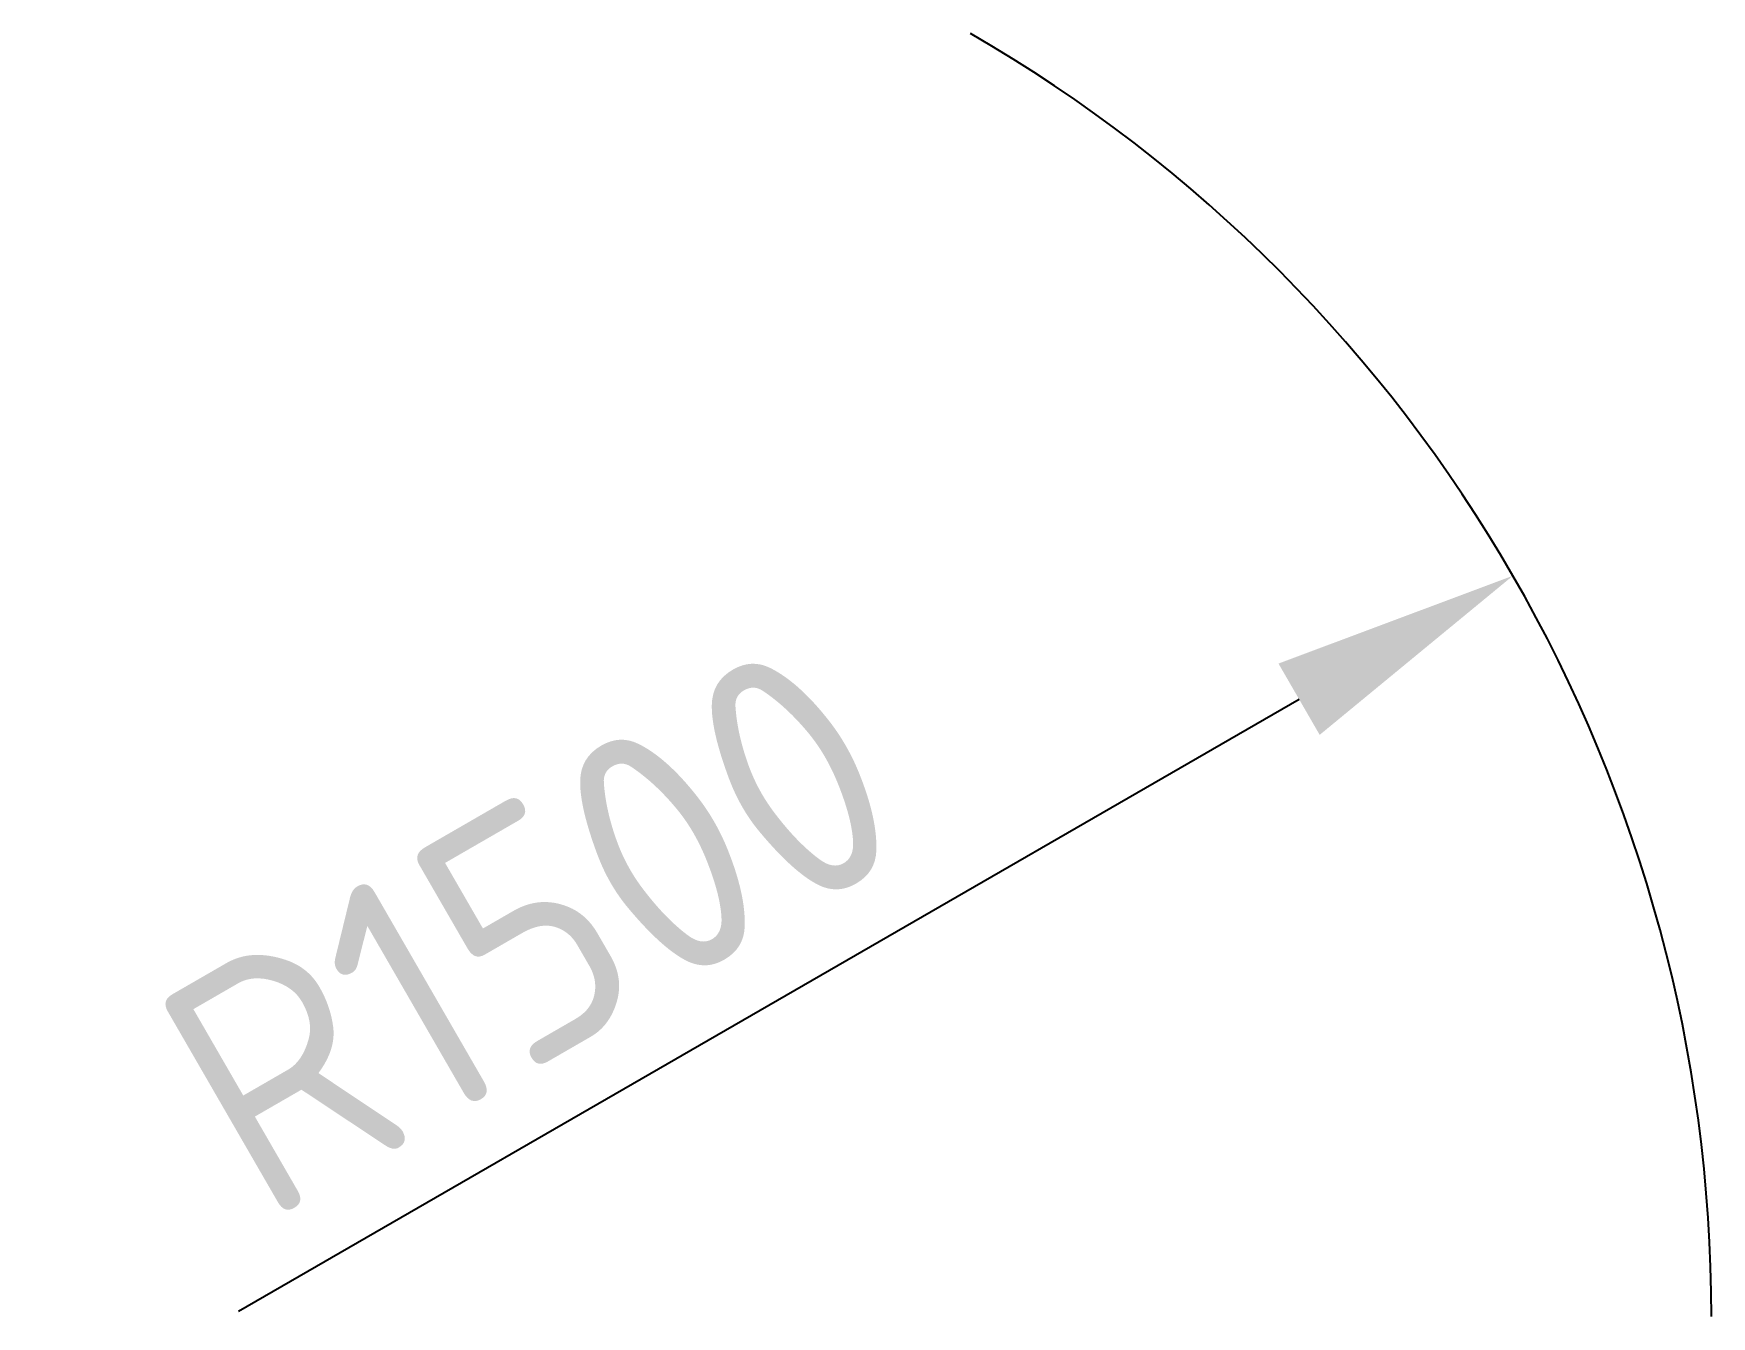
# Model space of a CAD drawing. Header units: millimetres. Extents: x -188 to 1510, y 6 to 1305.
import ezdxf

# ---------------------------------------------------------------- set-up
doc = ezdxf.new("R2010")
doc.units = ezdxf.units.MM
doc.header["$MEASUREMENT"] = 0
doc.styles.add('ISO', font='isocp.shx')
doc.dimstyles.new('Aec_Arch_M$4', dxfattribs={"dimscale": 100, "dimtxt": 2.5, "dimasz": 2.5, "dimexe": 1.25, "dimexo": 0.625, "dimtad": 1, "dimdsep": 46, "dimtxsty": 'ISO', "dimblk1": 'ARCHTICK', "dimsah": 1, "dimcen": 2.5, "dimadec": 0, "dimazin": 0, "dimtfac": 1, "dimtmove": 0, "dimatfit": 3, "dimldrblk": 'ARCHTICK', "dimfxl": 1, "dimarcsym": 0})

# ---------------------------------------------------------------- blocks, each defined once
blk = doc.blocks.new('*D2')
at = {"color": 0, "linetype": 'ByBlock', "lineweight": -2, "transparency": 16777216}
blk.add_line((19.4, 11.2), (1092.9, 631), dxfattribs=at)
at = {"color": 0, "linetype": 'ByBlock', "transparency": 16777216}
blk.add_solid([(1072.1, 667.1), (1113.8, 594.9), (1309.4, 756)], dxfattribs=at)
at = {"layer": 'DefPoints', "color": 0, "linetype": 'ByBlock', "transparency": 16777216}
for p in [(1309.4, 756), (10.4, 6)]:
    blk.add_point(p, dxfattribs=at)
at = {"color": 0, "linetype": 'ByBlock', "lineweight": -2, "transparency": 16777216, "insert": (315.5, 398.7), "char_height": 250, "attachment_point": 5, "rotation": 30, "style": 'ISO'}
blk.add_mtext('R1500', dxfattribs=at)
blk = doc.blocks.new('_ArchTick')
at = {"color": 0, "linetype": 'ByBlock', "lineweight": -2, "const_width": 0.15}
blk.add_lwpolyline([(-0.5, -0.5), (0.5, 0.5)], dxfattribs=at)

msp = doc.modelspace()

# ---------------------------------------------------------------- linework, layer by layer
at = {"color": 0, "linetype": 'ByBlock', "lineweight": -2}
msp.add_arc((10.392, 6), 1500, 0, 60, dxfattribs=at)

# ---------------------------------------------------------------- dimensions: what is measured, and where the dimension line sits
dim = msp.add_radius_dim(center=(10.392, 6), mpoint=(1309.43, 756), dimstyle='Aec_Arch_M$4', dxfattribs=at)
dim.commit()
dim.dimension.update_dxf_attribs({"geometry": '*D2', "text_midpoint": (409.236, 236.272), "dimtype": 164})

doc.saveas('drawing.dxf')
